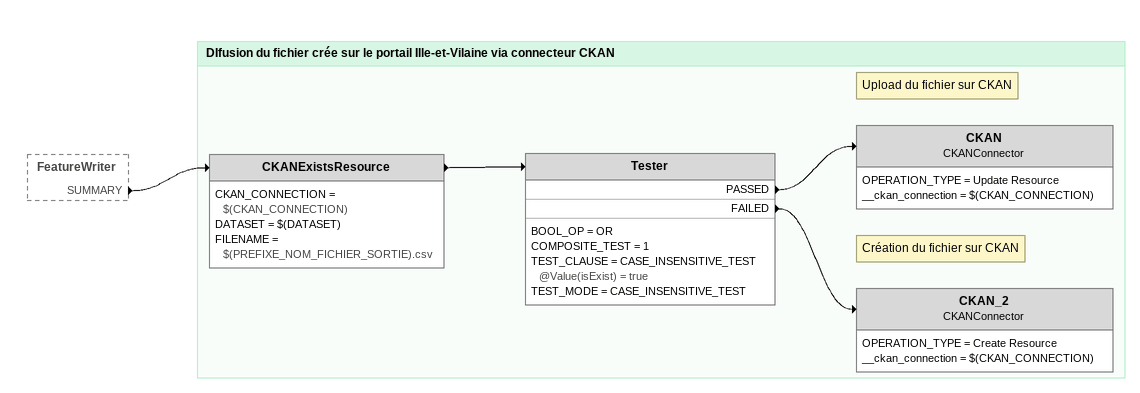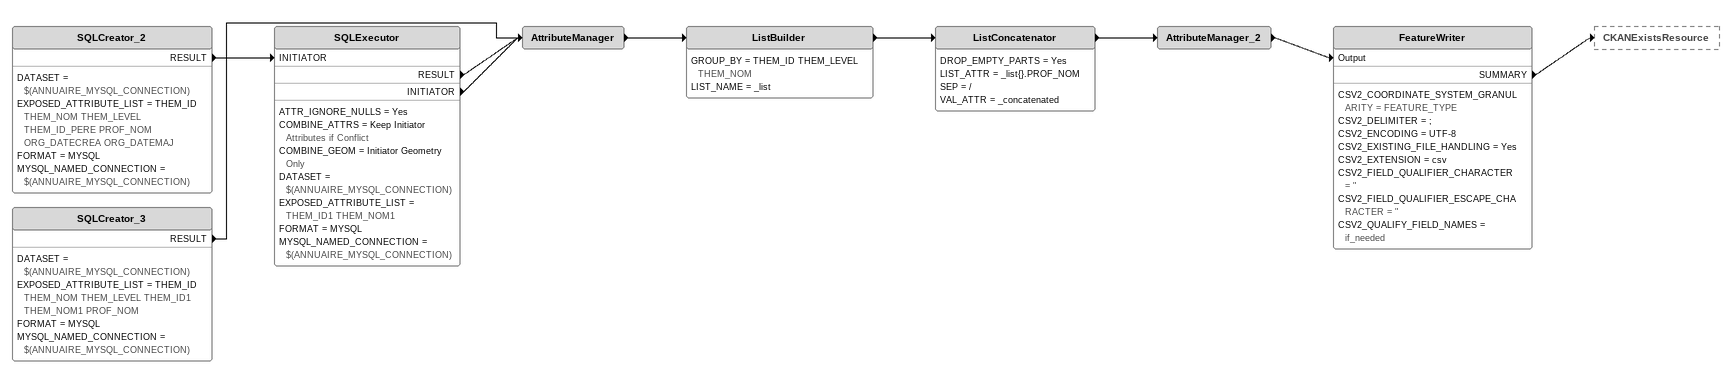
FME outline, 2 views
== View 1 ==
FeatureWriter [outside]
    SUMMARY -> CKANExistsResource

Bookmark: DIfusion du fichier crée sur le portail Ille-et-Vilaine via connecteur CKAN
CKANExistsResource
    CKAN_CONNECTION = $(CKAN_CONNECTION)
    DATASET = $(DATASET)
    FILENAME = $(PREFIXE_NOM_FICHIER_SORTIE).csv
    -> Tester
Tester
    BOOL_OP = OR
    COMPOSITE_TEST = 1
    TEST_CLAUSE = CASE_INSENSITIVE_TEST @Value(isExist) = true
    TEST_MODE = CASE_INSENSITIVE_TEST
    PASSED -> CKAN
    FAILED -> CKAN_2
Note: Upload du fichier sur CKAN
CKAN: CKANConnector
    OPERATION_TYPE = Update Resource
    __ckan_connection = $(CKAN_CONNECTION)
Note: Création du fichier sur CKAN
CKAN_2: CKANConnector
    OPERATION_TYPE = Create Resource
    __ckan_connection = $(CKAN_CONNECTION)

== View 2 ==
SQLCreator_2
    DATASET = $(ANNUAIRE_MYSQL_CONNECTION)
    EXPOSED_ATTRIBUTE_LIST = THEM_ID THEM_NOM THEM_LEVEL THEM_ID_PERE PROF_NOM ORG_DATECREA ORG_DATEMAJ
    FORMAT = MYSQL
    MYSQL_NAMED_CONNECTION = $(ANNUAIRE_MYSQL_CONNECTION)
    RESULT -> SQLExecutor [INITIATOR]
SQLExecutor
    ATTR_IGNORE_NULLS = Yes
    COMBINE_ATTRS = Keep Initiator Attributes if Conflict
    COMBINE_GEOM = Initiator Geometry Only
    DATASET = $(ANNUAIRE_MYSQL_CONNECTION)
    EXPOSED_ATTRIBUTE_LIST = THEM_ID1 THEM_NOM1
    FORMAT = MYSQL
    MYSQL_NAMED_CONNECTION = $(ANNUAIRE_MYSQL_CONNECTION)
    RESULT -> AttributeManager
    INITIATOR -> AttributeManager
SQLCreator_3
    DATASET = $(ANNUAIRE_MYSQL_CONNECTION)
    EXPOSED_ATTRIBUTE_LIST = THEM_ID THEM_NOM THEM_LEVEL THEM_ID1 THEM_NOM1 PROF_NOM
    FORMAT = MYSQL
    MYSQL_NAMED_CONNECTION = $(ANNUAIRE_MYSQL_CONNECTION)
    RESULT -> AttributeManager
AttributeManager
    -> ListBuilder
ListBuilder
    GROUP_BY = THEM_ID THEM_LEVEL THEM_NOM
    LIST_NAME = _list
    -> ListConcatenator
ListConcatenator
    DROP_EMPTY_PARTS = Yes
    LIST_ATTR = _list{}.PROF_NOM
    SEP = /
    VAL_ATTR = _concatenated
    -> AttributeManager_2
AttributeManager_2
    -> FeatureWriter [Output]
FeatureWriter
    CSV2_COORDINATE_SYSTEM_GRANULARITY = FEATURE_TYPE
    CSV2_DELIMITER = ;
    CSV2_ENCODING = UTF-8
    CSV2_EXISTING_FILE_HANDLING = Yes
    CSV2_EXTENSION = csv
    CSV2_FIELD_QUALIFIER_CHARACTER = "
    CSV2_FIELD_QUALIFIER_ESCAPE_CHARACTER = "
    CSV2_QUALIFY_FIELD_NAMES = if_needed
    SUMMARY -> CKANExistsResource
